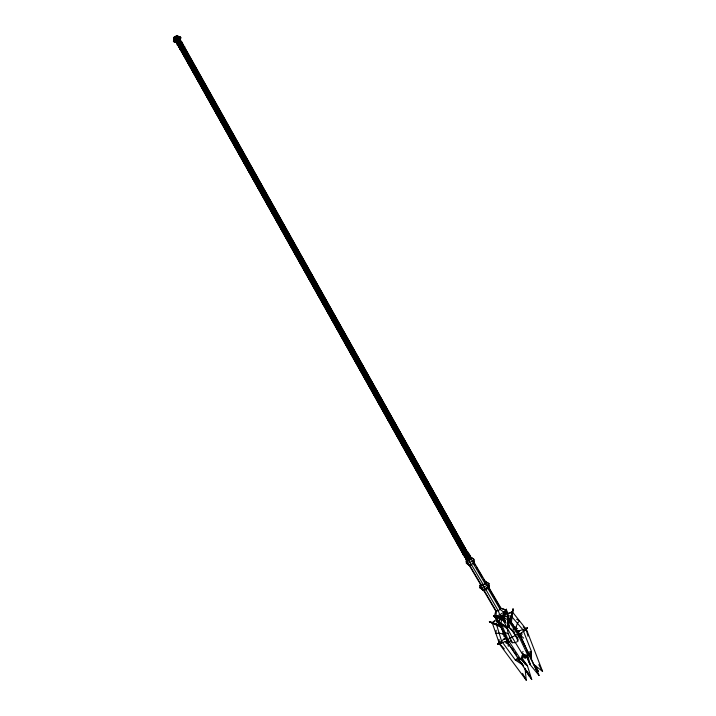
<?xml version="1.0" encoding="UTF-8"?>
<svg xmlns="http://www.w3.org/2000/svg" width="716" height="716" viewBox="0 0 716 716"><rect width="100%" height="100%" fill="white"/><g stroke="black" fill="none" stroke-linecap="round" stroke-linejoin="round"><path stroke-width="1.07" d="M173.8 37.706L174.024 41.77L176.458 42.638L180.19 40.561L180.754 37.393L176.915 35.836L175.313 36.319L173.836 37.545L173.433 41.465L176.458 42.638L180.45 49.377L467.271 560.888C473.374 559.76 470.877 555.732 467.163 551.83L184.612 47.605M479.738 587.702L480.857 588.257L487.39 585.33L488.983 583.567L485.958 581.92L488.983 583.567L489.44 586.753L488.267 588.158L483.443 590.619L482.763 589.349L479.738 587.702L479.756 585.5L480.964 584.149M506.319 613.352L506.4 609.307L507.367 614.301M509.425 625.65L509.371 627.807L507.868 615.071L509.541 620.253L519.995 635.334L508.145 617.443L509.076 619.313M506.293 613.54L506.4 609.307L507.053 614.194M173.836 37.545L173.514 41.098L176.163 42.244L180.208 49.341L182.92 48.348L184.361 47.023L180.083 39.89L180.172 37.098L176.736 35.8M509.541 620.253L519.995 635.334M173.881 39.523L173.97 37.33M523.002 653.753L522.027 659.23L527.441 665.862L520.666 659.373L523.002 653.753L522.653 658.988L527.441 665.862L531.72 679.502L507.751 642.547M173.881 37.805L174.024 41.77L177.282 40.579L180.674 37.76L176.915 35.836M496.17 630.286L495.92 633.499L499.124 633.141L504.485 634.376L507.769 643.147L508.315 646.333M511.313 640.534L506.982 642.986L507.188 640.641L501.8 627.941M500.135 624.003L500.045 624.808L496.788 620.844L506.982 627.118L508.217 633.821L512.235 642.529L515.09 642.744M180.378 40.284L180.674 37.76L176.986 35.934M511.296 623.18L513.041 609.021L512.003 612.95M483.9 590.781L495.767 611.133L494.586 615.581L499.687 617.031L503.455 615.107L503.831 612.189L505.747 609.889L500.457 608.108L488.58 587.755M512.396 613.406L513.041 609.021L510.168 621.363M512.352 614.015L512.647 612.225L525.678 628.639L523.172 626.947M506.982 627.118L498.542 621.891L500.636 617.273L501.764 618.848L501.039 623.09L508.297 640.229L520.666 659.373M510.016 621.184L512.37 611.885L509.676 613.37M512.244 613.2L513.041 609.021M173.514 41.098L176.217 42.593M184.361 47.023L180.325 39.935L180.584 37.169L179.555 37.178M463.44 553.907L467.271 560.888M180.101 49.207L463.198 554.399L466.018 553.549L467.405 551.875M466.411 558.068L467.029 560.843M516.147 626.616L515.565 628.424L521.212 635.933L523.638 638.108M503.455 615.107L505.747 609.889L501.102 608.412L488.697 587.129M521.212 635.933L522.125 633.902M506.982 642.986L509.765 637.177M503.599 636.184L504.485 634.376L502.65 633.857M516.648 642.27L518.16 639.352L512.96 631.288L508.065 626.536L507.877 617.031L503.062 616.029L505.541 622.687M530.807 651.963L529.858 653.654L530.798 658.702M486.773 587.934L485.842 589.483L484.007 590.154L496.421 611.437L495.946 616.216L499.777 614.802L503.831 612.189L500.189 609.504L487.775 588.23L485.842 589.483L498.247 610.757L499.777 614.802L501.513 616.36M174.06 37.832L176.95 36.086M176.351 41.967L180.208 49.341M466.089 558.399C465.481 560.494 471.808 556.645 469.454 556.377M509.166 641.751L508.092 643.308L515.099 653.377M483.032 585.169L485.6 583.692L487.39 585.33L488.267 588.158L488.965 585.769L485.788 589.76L483.032 585.169L480.615 585.921L479.756 585.5M503.59 615.85L504.771 614.274L512.343 611.849M504.592 639.245L505.747 637.75L504.001 638.941M498.542 621.891L500.126 619.922M466.367 563.223L467.333 563.68L472.569 560.986L473.903 559.348L471.253 557.621L473.903 559.348L474.484 562.149L473.428 563.447L469.365 565.533L466.367 563.223L466.134 561.004L467.181 559.715M466.134 561.004L466.895 561.353L468.908 560.61L472.014 557.97M473.16 563.483L474.064 562.373L473.41 562.069M501.102 608.412L498.247 610.757L495.767 611.133M505.487 613.54L506.749 612.055L506.892 613.97M483.443 590.619L481.904 588.919L483.443 590.619L485.18 588.597L487.748 587.111M514.365 626.84L513.372 627.986L512.96 631.288L514.732 632.139M485.6 583.692L486.808 582.341M177.998 43.882C175.957 46.925 184.459 41.716 180.584 42.325M179.331 46.128C177.308 48.858 184.979 44.822 182.374 44.437M465.087 555.822C463.064 558.543 470.734 554.515 468.13 554.13M521.346 632.863L519.923 634.206L527.423 628.048L525.526 628.541M528.095 655.426L526.555 656.832L529.93 664.385L539.041 675.439L520.362 635.889M505.12 641.572L507.017 641.133L497.701 643.997L499.177 642.682M492.205 622.705L498.363 617.711L499.705 619.268L496.269 623.734L501.522 641.035L515.35 660.062L517.713 658.058M467.333 563.68L467.951 563.152L466.895 561.353L467.333 563.68L469.365 565.533M499.526 643.29L497.701 643.997L505.747 637.75M527.459 657.413L529.93 664.385L527.889 655.453L518.187 634.994L519.163 634.269L521.096 635.54L516.97 637.509M525.848 629.167L527.423 628.048L517.74 631.315L519.664 631.163M500.305 617.478L502.623 616.583L505.666 621.067M510.526 628.245L515.395 635.423L510.338 638.216M524.756 655.856L525.097 657.897L521.534 652.697L523.128 651.658M471.155 564.208L483.372 584.883L486.352 582.538L485.69 582.206M503.232 615.241L504.771 614.274L505.371 616.234L511.027 615.814L522.823 629.606L531.424 651.435L531.514 659.66M502.408 642.547L499.625 644.248L526.224 680.2L525.07 668.458M504.127 613.621L506.749 612.055M485.412 583.585L483.085 584.9L480.525 585.151M497.701 643.997L499.383 643.031M494.953 621.273L492.187 622.66L500.35 625.408M525.714 628.899L527.423 628.048M523.629 631.163L526.591 629.776L542.567 671.429L533.241 664.081M498.363 617.711L501.692 616.216M495.821 617.836L499.222 616.279M517.74 631.315L519.727 630.51M522.027 659.23L522.653 658.988L520.595 659.525M469.678 565.273L471.405 564.629M485.18 588.597L482.763 589.349L480.857 588.257L480.615 585.921M527.432 652.598L531.424 651.435M519.923 635.038L521.096 635.54L519.986 635.799L519.163 634.269M500.556 625.005L503.33 632.64L504.986 632.407L508.217 633.821M183.699 46.683L184.406 46.808M527.737 653.762L529.777 653.475L530.762 658.622M519.01 636.533L520.818 636.578L528.417 653.708M516.155 659.83L518.044 659.991L522.591 664.215L518.044 659.991M517.605 628.675L515.565 628.424L517.435 623.314L519.494 620.844L516.648 619.295M505.568 642.78L507.769 643.147M514.965 634.394L521.096 635.54M523.101 654.299L527.889 655.453M494.586 615.581L499.687 617.031M501.424 627.52L489.404 621.694L493.342 622.965M503.33 632.64L507.483 641.939L507.188 640.641M493.002 623.314L489.404 621.694L500.43 625.686M489.404 621.694L493.431 623.296M494.04 623.842L492.34 623.117L499.15 642.878L499.097 639.522M176.467 35.836L178.776 36.847M470.94 557.889L471.593 558.194L470.689 559.303L467.208 561.093L466.555 560.789M473.723 561.8L474.484 562.149L473.545 560.565M483.712 579.504L486.03 582.627L485.126 583.737L472.909 563.062M488.607 586.368L489.44 586.753M503.724 613.702L504.368 614.006M500.69 616.199L501.468 617.935M523.136 654.54L527.11 656.42L526.555 656.832L523.029 654.621M508.628 618.91L509.667 619.707M503.804 617.801L507.644 619.644L518.187 634.994M485.367 582.359L486.039 582.69L473.813 561.953M176.816 36.301L180.36 38.243L180.19 40.561L471.003 558.811M503.062 616.029L504.78 617.067M497.352 619.555L493.718 615.975L496.403 617.666M497.414 619.25L493.718 615.975L496.286 617.595M515.35 660.062L523.136 665.191M176.575 36.543L179.814 38.807L179.868 40.893L470.68 559.142M493.718 615.975L496.215 617.801M499.929 624.307L496.788 620.844L507.313 628.917M524.81 663.839L527.441 665.862M495.803 617.801L497.307 619M522.707 655.82L525.097 657.897L524.604 655.793M522.206 655.256L525.097 657.897L524.112 654.773M176.261 36.802L179.089 39.407L179.439 41.251L470.251 559.491M520.818 636.578L519.986 635.799L524.756 645.957M496.788 620.844L499.464 623.376M504.297 648.902L499.356 643.487M470.958 559.268L472.569 560.986L473.428 563.447M535.38 668.279L538.369 671.527L535.541 665.468M523.029 655.435L525.097 657.897L524.175 655.963M501.764 618.848L504.422 622.115M175.885 37.071L182.92 48.348L469.741 559.849M526.09 629.149L527.996 636.184M510.624 640.319L512.504 642.914M522.886 660.412L524.103 662.103M471.379 564.79L468.908 560.61M517.65 657.046L519.556 659.794L518.375 657.977M499.956 624.119L498.748 622.347L507.483 641.939M507.009 612.44L508.19 614.176M506.874 622.866L508.092 624.656M511.985 648.186L513.112 649.913M514.822 652.536L516.603 655.256M518.465 659.185L519.664 661.056M525.66 670.436L529.258 676.065L528.354 672.951M536.033 667.795L538.369 671.527M521.293 662.604L523.611 666.363M524.765 668.234L531.72 679.502M521.534 652.697L512.289 637.464L501.603 617.246M473.715 562.588L475.379 565.407M476.489 567.287L477.599 569.166M478.709 571.046L482.602 577.624M467.163 551.83L471.191 558.525M469.195 560.18L175.474 37.313M468.631 560.476L181.801 48.965L177.819 42.226L176.324 41.072L175.062 37.527M468.103 560.691L181.273 49.189L177.291 42.45L175.429 41.447L174.668 37.688M467.637 560.834L180.808 49.332L176.825 42.593L174.641 41.68L174.328 37.796M463.252 554.184L466.975 560.494M469.481 564.942L481.984 586.1M468.828 564.638L481.331 585.795M467.664 563.59L468.595 565.184M503.035 614.686L504.136 616.574M502.578 615.232L503.679 617.12M501.612 615.858L505.469 622.472M184.307 46.674L467.458 552.224M180.334 48.706L181.425 50.657M182.517 52.608L183.618 54.559M184.71 56.51L185.802 58.461M186.894 60.413L192.908 71.135M194 73.086L195.092 75.037M196.184 76.988L199.46 82.841M200.561 84.792L202.198 87.719M203.29 89.67L206.566 95.523M207.658 97.466L211.489 104.294M214.764 110.148L215.856 112.099M216.957 114.05L222.962 124.781M224.054 126.732L225.155 128.674M226.247 130.625L229.523 136.479M230.615 138.43L232.252 141.356M233.344 143.307L236.629 149.161M237.721 151.112L238.813 153.063M239.905 155.014L241.543 157.941M242.643 159.892L245.919 165.736M247.011 167.687L250.287 173.541M251.388 175.492L253.025 178.418M254.117 180.369L255.209 182.32M256.301 184.272L259.586 190.125M260.678 192.076L262.316 194.994M263.407 196.945L264.499 198.896M265.591 200.847L266.683 202.798M267.784 204.749L268.876 206.7M269.968 208.651L275.973 219.382M277.074 221.334L282.534 231.08M284.171 234.007L285.272 235.958M286.364 237.909L289.64 243.762M290.732 245.713L294.562 252.542M297.838 258.395L298.93 260.338M300.022 262.289L306.036 273.02M307.128 274.971L308.22 276.922M309.312 278.873L312.597 284.726M313.689 286.677L315.326 289.604M316.418 291.555L319.703 297.4M320.795 299.351L321.887 301.302M322.979 303.253L324.616 306.18M325.708 308.131L328.993 313.984M330.085 315.935L333.361 321.788M334.453 323.739L336.099 326.657M337.191 328.608L338.283 330.559M339.375 332.51L342.651 338.364M343.743 340.315L345.389 343.241M346.481 345.193L349.757 351.046M350.849 352.997L351.941 354.948M353.042 356.899L354.68 359.817M355.771 361.768L359.047 367.621M360.139 369.572L365.608 379.328M367.245 382.255L368.337 384.206M369.438 386.157L375.444 396.879M376.535 398.83L377.627 400.781M378.728 402.732L379.82 404.683M380.912 406.634L382.004 408.585M383.096 410.536L389.11 421.268M390.202 423.219L391.294 425.161M392.386 427.112L395.671 432.965M397.308 435.892L398.4 437.843M399.492 439.794L402.768 445.647M403.869 447.598L407.69 454.427M408.782 456.378L412.067 462.223M413.159 464.174L419.164 474.905M420.256 476.856L421.357 478.807M422.449 480.758L425.725 486.612M426.817 488.563L428.454 491.48M429.555 493.431L432.831 499.285M433.923 501.236L435.015 503.187M436.107 505.138L437.753 508.065M438.845 510.016L442.121 515.869M443.213 517.82L447.044 524.64M448.135 526.591L449.227 528.542M450.319 530.493L451.411 532.444M452.503 534.396L458.517 545.127M459.609 547.078L460.701 549.029M461.793 550.98L462.894 552.931M180.146 48.983L463.306 554.533M538.808 664.663L542.567 671.429M522.555 673.38L526.224 680.2M528.864 654.719L539.041 675.439M526.878 671.125L529.258 676.065M515.395 635.423L518.124 641.151M526.582 649.851L528.408 653.744M517.802 631.387L519.216 634.412M508.933 619.349L507.877 617.031L508.933 619.349L507.868 615.071L508.065 626.536M495.991 618.221L496.841 620.119M507.868 615.071L509.21 619.215M529.688 662.237L529.93 664.385M174.212 37.089L174.319 39.067M506.4 609.307L506.597 613.415M531.406 656.402L531.451 658.514M500.636 617.273L500.654 619.268M469.141 556.341A2.837 0.734 -30.6 0 1 470.108 557.012A2.837 0.734 -30.6 0 1 466.519 559.169A2.837 0.734 -30.6 0 1 466.179 558.122M467.011 551.687A2.837 0.734 -30.6 0 1 467.324 552.645A2.837 0.734 -30.6 0 1 464.04 554.623A2.837 0.734 -30.6 0 1 463.154 554.005M467.808 554.095A2.837 0.734 -30.6 0 1 468.774 554.766A2.837 0.734 -30.6 0 1 465.194 556.923A2.837 0.734 -30.6 0 1 464.845 555.876M180.727 42.154A2.837 0.734 -30.6 0 1 181.694 42.835A2.837 0.734 -30.6 0 1 178.105 44.992A2.837 0.734 -30.6 0 1 177.765 43.936M182.052 44.401A2.837 0.734 -30.6 0 1 183.019 45.081A2.837 0.734 -30.6 0 1 179.439 47.238A2.837 0.734 -30.6 0 1 179.089 46.182M183.914 46.486A2.837 0.734 -30.6 0 1 184.227 47.453A2.837 0.734 -30.6 0 1 180.942 49.431A2.837 0.734 -30.6 0 1 180.056 48.804"/></g></svg>
